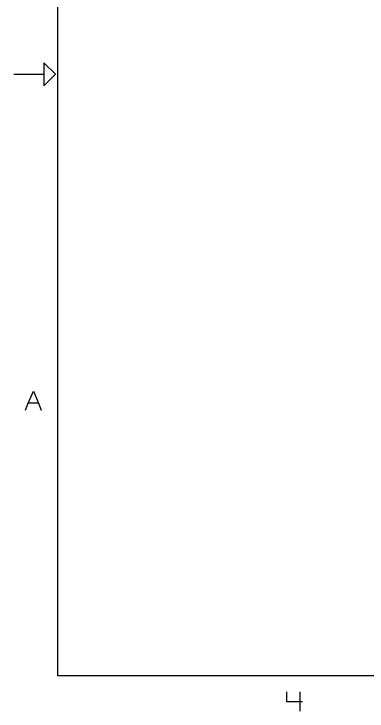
# Model space of a CAD drawing. Header units: millimetres. Extents: x 0 to 1189, y 35 to 806.
# Drawn here: x 0.4 to 210.6, y 40.7 to 455 of the extents above; entities that cross this region are included whole.
import ezdxf

# ---------------------------------------------------------------- set-up
doc = ezdxf.new("R2010")
doc.units = ezdxf.units.MM
doc.layers.add('Pen 1', color=7, linetype='Continuous')

msp = doc.modelspace()

# ---------------------------------------------------------------- linework, layer by layer
at = {"layer": 'Pen 1', "color": 7, "lineweight": 30}
for p, q in [((0.43, 419.17), (18.3, 419.17)), ((15.15, 223.73), (8.88, 223.73)), ((170.55, 52.1), (170.55, 40.65))]:
    msp.add_line(p, q, dxfattribs=at)
for points in [[(26.55, 776.72), (1162.45, 776.72), (1162.45, 61.62), (26.55, 61.62), (26.55, 776.72)], [(25.17, 419.17), (18.3, 426.05), (18.3, 412.3), (25.17, 419.17)], [(7.3, 219.43), (8.88, 223.73), (12, 230.88), (15.15, 223.73), (16.73, 219.43)], [(162.7, 52.1), (162.7, 46.38), (172.12, 46.38)]]:
    msp.add_lwpolyline(points, dxfattribs=at)

doc.saveas('drawing.dxf')
